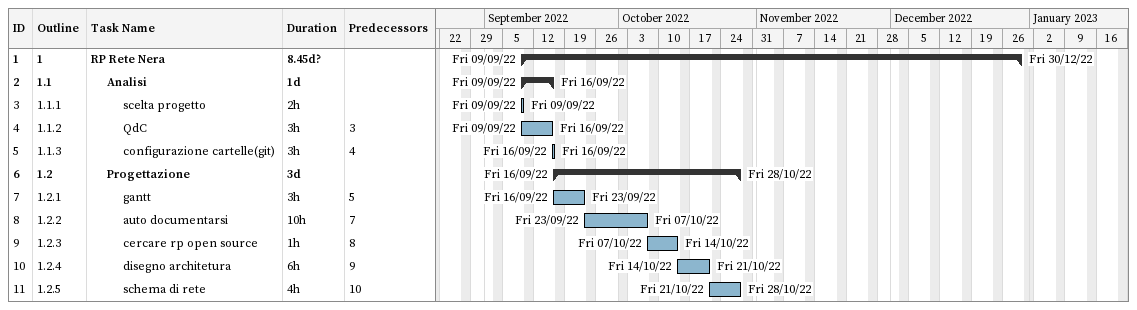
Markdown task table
| ID | WBS | Task | Duration | Start | Finish | Predecessors |
|---|---|---|---|---|---|---|
| 1 | 1 | **RP Rete Nera** | 8.45d? | 2022-09-09 | 2022-12-30 |  |
| 2 | 1.1 | **Analisi** | 1d | 2022-09-09 | 2022-09-16 |  |
| 3 | 1.1.1 | scelta progetto | 2h | 2022-09-09 | 2022-09-09 |  |
| 4 | 1.1.2 | QdC | 3h | 2022-09-09 | 2022-09-16 | 3 |
| 5 | 1.1.3 | configurazione cartelle(git) | 3h | 2022-09-16 | 2022-09-16 | 4 |
| 6 | 1.2 | **Progettazione** | 3d | 2022-09-16 | 2022-10-28 |  |
| 7 | 1.2.1 | gantt | 3h | 2022-09-16 | 2022-09-23 | 5 |
| 8 | 1.2.2 | auto documentarsi | 10h | 2022-09-23 | 2022-10-07 | 7 |
| 9 | 1.2.3 | cercare rp open source | 1h | 2022-10-07 | 2022-10-14 | 8 |
| 10 | 1.2.4 | disegno architetura | 6h | 2022-10-14 | 2022-10-21 | 9 |
| 11 | 1.2.5 | schema di rete | 4h | 2022-10-21 | 2022-10-28 | 10 |
